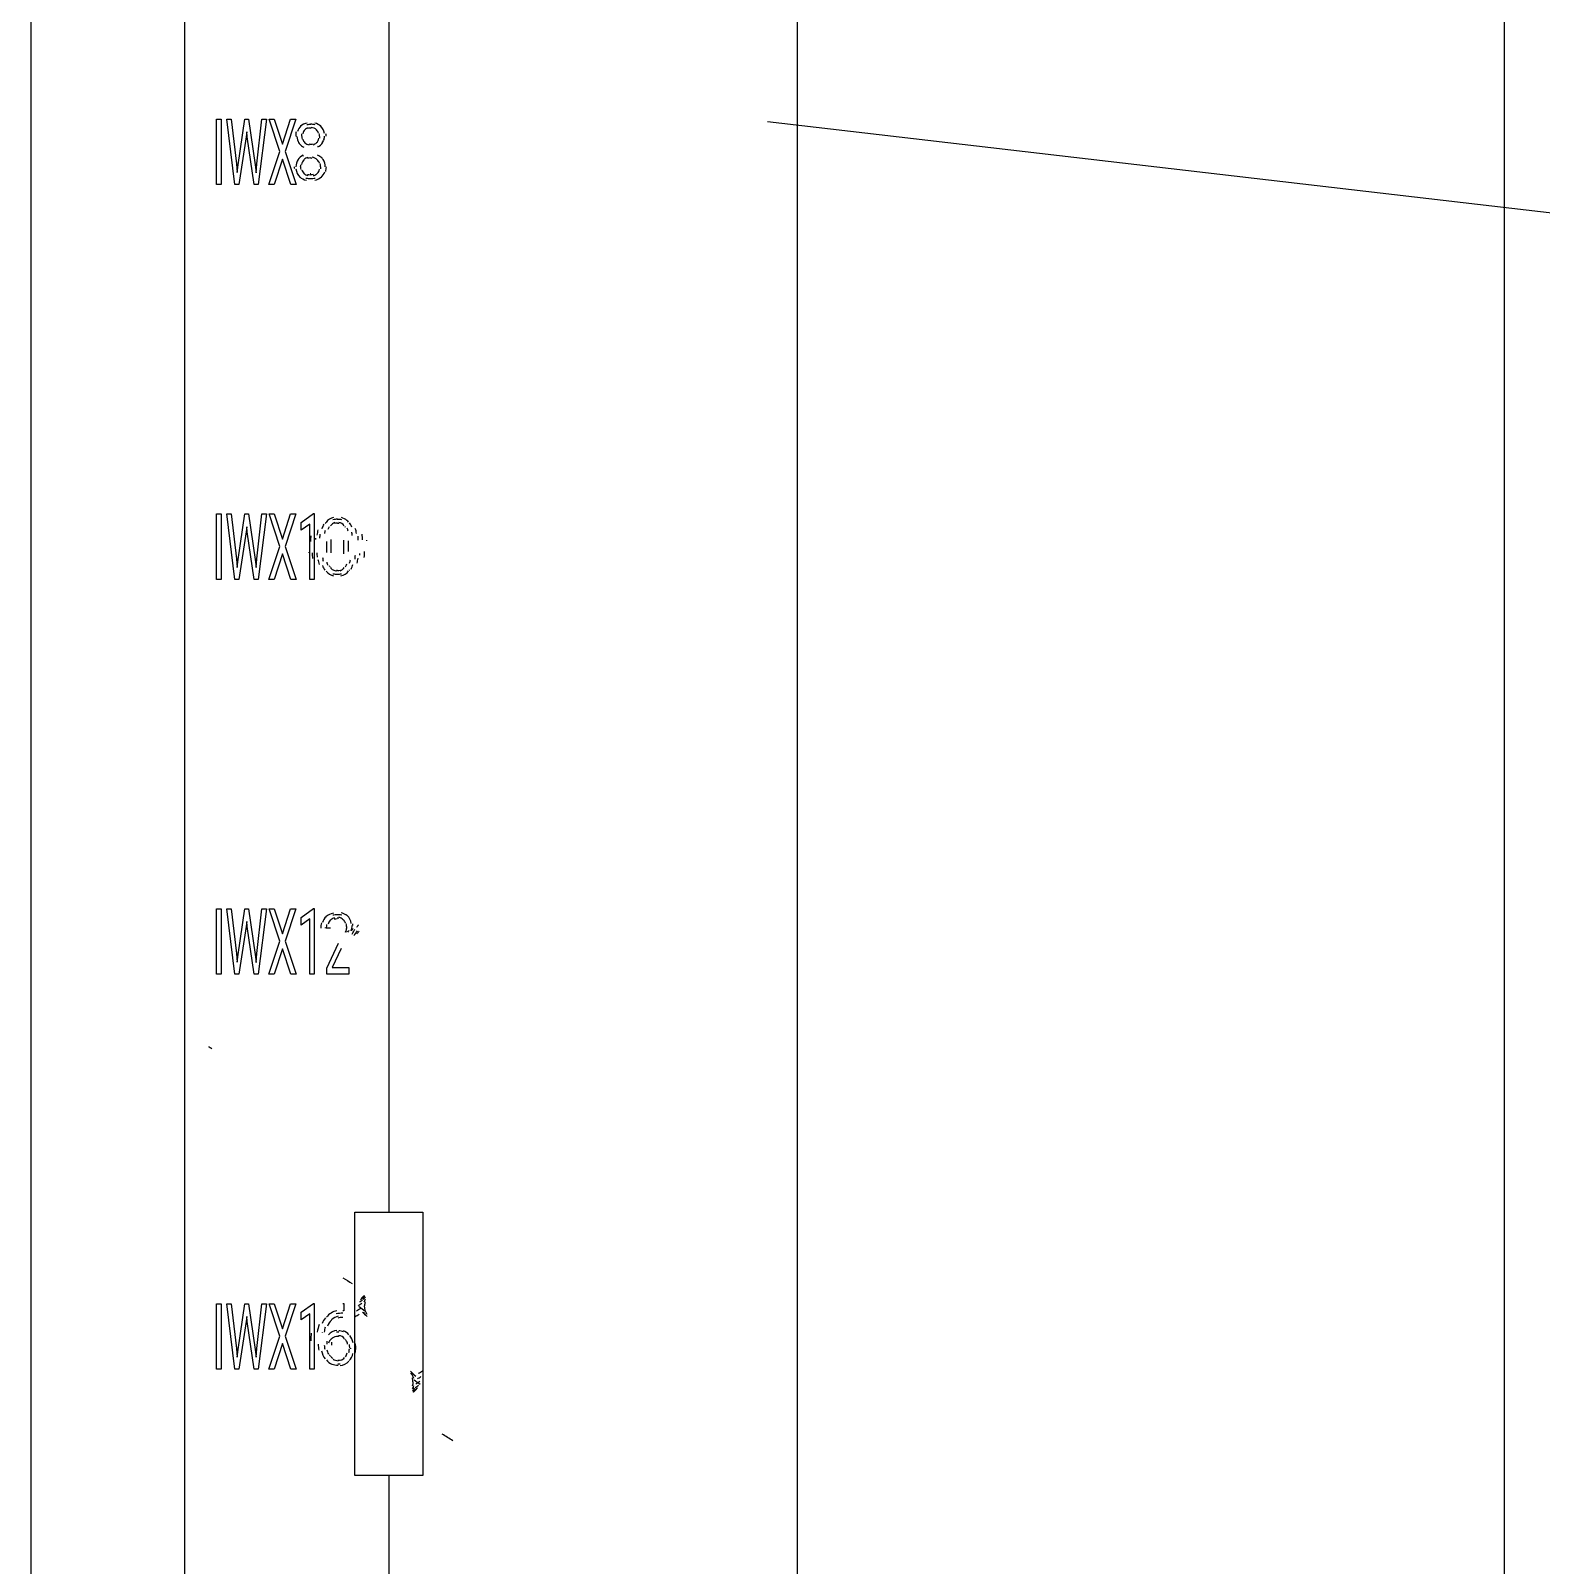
# Model space of a CAD drawing. Header units: millimetres. Extents: x 0 to 1000, y 0 to 1400.
# Drawn here: x 200 to 224.41, y 213.12 to 237.91 of the extents above; entities that cross this region are included whole.
import ezdxf

# ---------------------------------------------------------------- set-up
doc = ezdxf.new("R2010")
doc.units = ezdxf.units.MM

msp = doc.modelspace()

# ---------------------------------------------------------------- linework, layer by layer
at = {"layer": 'COMPONENT_DETAIL'}
for p, q in [((202.4896, 166.2923), (202.4896, 279.8565)), ((212.3814, 279.8565), (212.3814, 166.2923)), ((205.7869, 261.3544), (205.7869, 218.8209)), ((203.0033, 235.4264), (203.0033, 236.4839)), ((203.0033, 236.4839), (203.0754, 236.4839)), ((203.0754, 236.4839), (203.0754, 235.4264)), ((203.2987, 235.4264), (203.1666, 236.4839)), ((203.1666, 236.4839), (203.2387, 236.4839)), ((203.2387, 236.4839), (203.325, 235.7598)), ((203.3509, 235.746), (203.459, 236.4839)), ((203.459, 236.4839), (203.5198, 236.4839)), ((203.5198, 236.4839), (203.6253, 235.746)), ((203.6519, 235.7605), (203.7368, 236.4839)), ((203.8092, 236.4839), (203.6767, 235.4264)), ((203.7368, 236.4839), (203.8092, 236.4839)), ((204.0243, 235.9595), (203.8512, 236.4839)), ((203.8512, 236.4839), (203.9357, 236.4839)), ((203.9357, 236.4839), (204.0674, 236.0786)), ((204.0674, 236.0786), (204.1984, 236.4839)), ((204.2833, 236.4839), (204.1106, 235.9595)), ((204.1984, 236.4839), (204.2833, 236.4839)), ((203.4812, 236.197), (203.3644, 235.4264)), ((203.4898, 236.2776), (203.4812, 236.197)), ((203.4984, 236.197), (203.4898, 236.2776)), ((203.611, 235.4264), (203.4984, 236.197)), ((203.8471, 235.4264), (204.0243, 235.9595)), ((204.0674, 235.839), (203.9323, 235.4264)), ((204.2018, 235.4264), (204.0674, 235.839)), ((204.1106, 235.9595), (204.2874, 235.4264)), ((203.325, 235.7598), (203.3355, 235.6204)), ((203.3355, 235.6204), (203.3509, 235.746)), ((203.6253, 235.746), (203.6403, 235.6182)), ((203.6403, 235.6182), (203.6519, 235.7605)), ((203.0754, 235.4264), (203.0033, 235.4264)), ((203.3644, 235.4264), (203.2987, 235.4264)), ((203.6767, 235.4264), (203.611, 235.4264)), ((203.9323, 235.4264), (203.8471, 235.4264)), ((204.2874, 235.4264), (204.2018, 235.4264)), ((204.3714, 229.9644), (204.5703, 230.109)), ((204.5703, 230.109), (204.5812, 230.109)), ((204.5812, 230.109), (204.5812, 229.0464)), ((203.0033, 229.0464), (203.0033, 230.1039)), ((203.0033, 230.1039), (203.0753, 230.1039)), ((203.0753, 230.1039), (203.0753, 229.0464)), ((203.2987, 229.0464), (203.1665, 230.1039)), ((203.1665, 230.1039), (203.2386, 230.1039)), ((203.2386, 230.1039), (203.3249, 229.3798)), ((203.3508, 229.366), (203.4589, 230.1039)), ((203.4589, 230.1039), (203.5197, 230.1039)), ((203.4897, 229.8976), (203.4811, 229.817)), ((203.4983, 229.817), (203.4897, 229.8976)), ((203.5197, 230.1039), (203.6252, 229.366)), ((203.6519, 229.3805), (203.7367, 230.1039)), ((203.8091, 230.1039), (203.6766, 229.0464)), ((203.7367, 230.1039), (203.8091, 230.1039)), ((204.0242, 229.5795), (203.8512, 230.1039)), ((203.8512, 230.1039), (203.9356, 230.1039)), ((203.9356, 230.1039), (204.0674, 229.6986)), ((204.0674, 229.6986), (204.1984, 230.1039)), ((204.2832, 230.1039), (204.1105, 229.5795)), ((204.1984, 230.1039), (204.2832, 230.1039)), ((204.3714, 229.8424), (204.3714, 229.9644)), ((204.5114, 229.9419), (204.3714, 229.8424)), ((204.5114, 229.0464), (204.5114, 229.9419)), ((203.4811, 229.817), (203.3643, 229.0464)), ((203.6109, 229.0464), (203.4983, 229.817)), ((204.7824, 229.4793), (204.7824, 229.6587)), ((204.8518, 229.6914), (204.8518, 229.4764)), ((205.0579, 229.4611), (205.0579, 229.6812)), ((205.1273, 229.6717), (205.1273, 229.4974)), ((203.3249, 229.3798), (203.3354, 229.2403)), ((203.3354, 229.2403), (203.3508, 229.366)), ((203.6252, 229.366), (203.6402, 229.2382)), ((203.6402, 229.2382), (203.6519, 229.3805)), ((203.847, 229.0464), (204.0242, 229.5795)), ((204.0674, 229.4589), (203.9322, 229.0464)), ((204.2017, 229.0464), (204.0674, 229.4589)), ((204.1105, 229.5795), (204.2873, 229.0464)), ((203.0753, 229.0464), (203.0033, 229.0464)), ((203.3643, 229.0464), (203.2987, 229.0464)), ((203.6766, 229.0464), (203.6109, 229.0464)), ((203.9322, 229.0464), (203.847, 229.0464)), ((204.2873, 229.0464), (204.2017, 229.0464)), ((204.5812, 229.0464), (204.5114, 229.0464)), ((203.0033, 222.6664), (203.0033, 223.7239)), ((203.0033, 223.7239), (203.0753, 223.7239)), ((203.0753, 223.7239), (203.0753, 222.6664)), ((203.2987, 222.6664), (203.1665, 223.7239)), ((203.1665, 223.7239), (203.2386, 223.7239)), ((203.2386, 223.7239), (203.3249, 222.9998)), ((203.3508, 222.986), (203.4589, 223.7239)), ((203.4589, 223.7239), (203.5197, 223.7239)), ((203.5197, 223.7239), (203.6252, 222.986)), ((203.6519, 223.0005), (203.7367, 223.7239)), ((203.8091, 223.7239), (203.6766, 222.6664)), ((203.7367, 223.7239), (203.8091, 223.7239)), ((204.0242, 223.1995), (203.8512, 223.7239)), ((203.8512, 223.7239), (203.9356, 223.7239)), ((203.9356, 223.7239), (204.0674, 223.3186)), ((204.0674, 223.3186), (204.1984, 223.7239)), ((204.2832, 223.7239), (204.1105, 223.1995)), ((204.1984, 223.7239), (204.2832, 223.7239)), ((204.3714, 223.5844), (204.5703, 223.7289)), ((204.5703, 223.7289), (204.5812, 223.7289)), ((204.5812, 223.7289), (204.5812, 222.6664)), ((203.4811, 223.437), (203.3643, 222.6664)), ((203.4897, 223.5176), (203.4811, 223.437)), ((203.4983, 223.437), (203.4897, 223.5176)), ((203.6109, 222.6664), (203.4983, 223.437)), ((204.3714, 223.4624), (204.3714, 223.5844)), ((204.5114, 223.5619), (204.3714, 223.4624)), ((204.5114, 222.6664), (204.5114, 223.5619)), ((204.8436, 223.4123), (204.7741, 223.4123)), ((203.847, 222.6664), (204.0242, 223.1995)), ((204.1105, 223.1995), (204.2873, 222.6664)), ((204.7846, 222.763), (204.9738, 223.1697)), ((203.3249, 222.9998), (203.3354, 222.8603)), ((203.3354, 222.8603), (203.3508, 222.986)), ((203.6252, 222.986), (203.6402, 222.8581)), ((203.6402, 222.8581), (203.6519, 223.0005)), ((204.0674, 223.0789), (203.9322, 222.6664)), ((204.2017, 222.6664), (204.0674, 223.0789)), ((205.0147, 223.0833), (204.8683, 222.7761)), ((204.7846, 222.6664), (204.7846, 222.763)), ((204.8683, 222.7761), (205.1427, 222.7761)), ((205.1427, 222.7761), (205.1427, 222.6664)), ((203.0753, 222.6664), (203.0033, 222.6664)), ((203.3643, 222.6664), (203.2987, 222.6664)), ((203.6766, 222.6664), (203.6109, 222.6664)), ((203.9322, 222.6664), (203.847, 222.6664)), ((204.2873, 222.6664), (204.2017, 222.6664)), ((204.5812, 222.6664), (204.5114, 222.6664)), ((205.1427, 222.6664), (204.7846, 222.6664)), ((205.2373, 218.821), (206.3364, 218.821)), ((205.2373, 214.5676), (205.2373, 218.821)), ((206.3364, 218.821), (206.3364, 214.5676)), ((203.0033, 216.2864), (203.0033, 217.3438)), ((203.0033, 217.3438), (203.0753, 217.3438)), ((203.0753, 217.3438), (203.0753, 216.2864)), ((203.2987, 216.2864), (203.1665, 217.3438)), ((203.1665, 217.3438), (203.2386, 217.3438)), ((203.2386, 217.3438), (203.3249, 216.6198)), ((203.3508, 216.606), (203.4589, 217.3438)), ((203.4589, 217.3438), (203.5197, 217.3438)), ((203.5197, 217.3438), (203.6252, 216.606)), ((203.6519, 216.6205), (203.7367, 217.3438)), ((203.8091, 217.3438), (203.6766, 216.2864)), ((203.7367, 217.3438), (203.8091, 217.3438)), ((204.0242, 216.8195), (203.8512, 217.3438)), ((203.8512, 217.3438), (203.9356, 217.3438)), ((203.9356, 217.3438), (204.0674, 216.9386)), ((204.0674, 216.9386), (204.1984, 217.3438)), ((204.2832, 217.3438), (204.1105, 216.8195)), ((204.1984, 217.3438), (204.2832, 217.3438)), ((204.3714, 217.2044), (204.5703, 217.3489)), ((204.5703, 217.3489), (204.5812, 217.3489)), ((204.5812, 217.3489), (204.5812, 216.2864)), ((205.0571, 217.2305), (205.0444, 217.2305)), ((205.0448, 217.3446), (205.0571, 217.3446)), ((205.0571, 217.3446), (205.0571, 217.2305)), ((203.4811, 217.057), (203.3643, 216.2864)), ((203.4897, 217.1376), (203.4811, 217.057)), ((203.4983, 217.057), (203.4897, 217.1376)), ((203.6109, 216.2864), (203.4983, 217.057)), ((204.3714, 217.0824), (204.3714, 217.2044)), ((204.5114, 217.1819), (204.3714, 217.0824)), ((204.5114, 216.2864), (204.5114, 217.1819)), ((203.847, 216.2864), (204.0242, 216.8195)), ((204.1105, 216.8195), (204.2873, 216.2864)), ((204.7888, 216.6888), (204.7888, 216.7403)), ((204.8586, 216.7229), (204.8586, 216.6735)), ((203.3249, 216.6198), (203.3354, 216.4803)), ((203.3354, 216.4803), (203.3508, 216.606)), ((203.6252, 216.606), (203.6402, 216.4781)), ((203.6402, 216.4781), (203.6519, 216.6205)), ((204.0674, 216.6989), (203.9322, 216.2864)), ((204.2017, 216.2864), (204.0674, 216.6989)), ((203.0753, 216.2864), (203.0033, 216.2864)), ((203.3643, 216.2864), (203.2987, 216.2864)), ((203.6766, 216.2864), (203.6109, 216.2864)), ((203.9322, 216.2864), (203.847, 216.2864)), ((204.2873, 216.2864), (204.2017, 216.2864)), ((204.5812, 216.2864), (204.5114, 216.2864)), ((206.3364, 214.5676), (205.2373, 214.5676)), ((205.7869, 214.5676), (205.7869, 172.0342))]:
    msp.add_line(p, q, dxfattribs=at)
for centre, radius, start, end in [((204.4946, 236.2329), 0.1917, 132.2456, 164.5091), ((204.508, 236.2035), 0.2214, 100.7054, 132.1386), ((204.5171, 236.2244), 0.1236, 135.3052, 168.9884), ((204.5161, 236.2257), 0.1219, 105.9233, 135.1661), ((204.5223, 236.0789), 0.3182, 89.673, 101.2452), ((204.5225, 236.18), 0.1578, 89.4777, 105.7297), ((204.5252, 236.0947), 0.3062, 76.2877, 90.4586), ((204.5235, 236.164), 0.1699, 86.9834, 90.0192), ((204.527, 236.2193), 0.1278, 44.3958, 88.2499), ((204.5395, 236.2052), 0.2198, 47.8241, 76.4266), ((204.5278, 236.2193), 0.1269, 16.3252, 44.7914), ((204.5499, 236.2287), 0.1963, 6.9168, 47.6262), ((204.5366, 236.211), 0.2555, 164.6186, 180.5293), ((204.5169, 236.2079), 0.2267, 179.9991, 181.1691), ((204.4905, 236.2037), 0.1879, 180.4316, 213.2715), ((204.4995, 236.2155), 0.2038, 213.3437, 222.6274), ((204.5052, 236.2278), 0.2164, 222.955, 244.137), ((204.5558, 236.2072), 0.1818, 168.3802, 180.3602), ((204.5451, 236.2038), 0.1661, 179.5033, 194.9126), ((204.5178, 236.1899), 0.1246, 194.9721, 224.1944), ((204.5164, 236.1878), 0.1221, 224.2962, 262.0157), ((204.5231, 236.254), 0.1732, 261.1246, 270.1963), ((204.5245, 236.237), 0.1604, 269.4827, 285.0987), ((204.5317, 236.1847), 0.1193, 285.1585, 315.9485), ((204.5275, 236.1921), 0.1276, 316.0414, 351.9161), ((204.5422, 236.226), 0.2142, 296.7588, 325.7536), ((204.5055, 236.2076), 0.1607, 359.479, 16.0678), ((204.4933, 236.2049), 0.1787, 351.1058, 0.1939), ((204.5605, 236.2015), 0.1817, 325.8415, 338.4794), ((204.5526, 236.2056), 0.1936, 338.8763, 0.5167), ((204.4944, 236.2089), 0.2789, 359.8416, 7.9697), ((204.4888, 235.7148), 0.2041, 145.6796, 180.626), ((204.4964, 235.7045), 0.2178, 115.5538, 145.6416), ((204.5157, 235.7296), 0.1407, 135.34, 172.1044), ((204.5123, 235.6493), 0.2656, 113.2433, 116.2058), ((204.5134, 235.7336), 0.1362, 104.8857, 135.2446), ((204.5216, 235.673), 0.1837, 89.4956, 104.8581), ((204.5231, 235.6519), 0.1997, 82.2613, 90.1434), ((204.5298, 235.7244), 0.1439, 45.303, 83.1921), ((204.5323, 235.7286), 0.139, 17.2921, 45.4631), ((204.5408, 235.6771), 0.2413, 47.9007, 67.1949), ((204.5286, 236.2705), 0.2534, 296.0928, 297.3613), ((204.55, 235.6994), 0.2198, 35.2364, 47.5511), ((204.5622, 235.7152), 0.1982, 359.276, 35.4014), ((204.5438, 235.7114), 0.2848, 179.9316, 185.3254), ((204.4894, 235.6954), 0.2043, 184.0105, 228.5071), ((204.5534, 235.7156), 0.197, 171.2646, 180.1864), ((204.5455, 235.7127), 0.1854, 179.5155, 193.6464), ((204.5074, 235.6939), 0.1277, 193.354, 225.8259), ((204.5093, 235.7003), 0.1331, 226.4181, 255.8552), ((204.5213, 235.785), 0.1997, 255.4654, 268.7987), ((204.5235, 235.8607), 0.2572, 268.3449, 270.0095), ((204.5245, 235.7989), 0.2103, 269.576, 282.082), ((204.5351, 235.709), 0.1404, 281.752, 306.6056), ((204.5397, 235.6944), 0.1275, 307.1346, 314.0278), ((204.538, 235.6968), 0.1305, 314.2552, 350.1694), ((204.5104, 235.717), 0.1723, 359.4454, 16.9257), ((204.4982, 235.7135), 0.1902, 349.4141, 0.2933), ((204.5613, 235.6905), 0.1978, 310.8497, 342.7449), ((204.5274, 235.7085), 0.2493, 343.1293, 0.5776), ((204.5039, 235.7291), 0.2375, 228.7554, 257.8485), ((204.5217, 235.8741), 0.3506, 257.4586, 270.4286), ((204.5251, 235.874), 0.3505, 269.6192, 281.979), ((204.5417, 235.7336), 0.2413, 281.5473, 310.917), ((204.9935, 229.7851), 0.2998, 148.7922, 164.5682), ((204.9491, 229.833), 0.2252, 144.5884, 148.1162), ((204.933, 229.8548), 0.1964, 101.644, 144.5143), ((204.9946, 229.7958), 0.2005, 149.4208, 163.6283), ((204.9449, 229.8536), 0.1154, 105.7981, 149.7388), ((204.9529, 229.702), 0.3158, 89.5283, 102.582), ((204.9535, 229.7933), 0.1628, 89.3804, 105.6764), ((204.9566, 229.6985), 0.3185, 77.0438, 90.5082), ((204.9551, 229.77), 0.1805, 81.1057, 90.2187), ((204.9636, 229.8499), 0.1188, 30.7408, 82.4658), ((204.9754, 229.847), 0.2025, 48.2778, 77.4996), ((204.939, 229.8188), 0.1618, 24.2875, 31.3934), ((204.9788, 229.8587), 0.1926, 36.3142, 47.6307), ((204.8842, 229.7739), 0.2492, 12.0807, 23.8171), ((204.9382, 229.8058), 0.2644, 18.2931, 35.677), ((204.8193, 229.7268), 0.4488, 8.0247, 18.5606), ((205.3407, 229.663), 0.8194, 173.7674, 180.2316), ((205.3887, 229.6824), 0.7879, 177.8639, 179.5036), ((205.1296, 229.7092), 0.5076, 164.3059, 173.9001), ((205.2466, 229.6954), 0.5791, 172.0258, 178.0705), ((205.0924, 229.7381), 0.3505, 163.3765, 172.1411), ((204.7554, 229.7184), 0.4427, 4.8365, 12.2906), ((204.5587, 229.6844), 0.7326, 359.8093, 4.9408), ((204.6248, 229.6712), 0.7374, 1.1275, 8.1718), ((204.4732, 229.6597), 0.96, 0.5433, 1.3867), ((205.4103, 229.495), 0.9215, 180.7435, 181.1522), ((205.2836, 229.4858), 0.7355, 180.8977, 188.0055), ((205.3381, 229.4731), 0.7135, 179.7996, 185.2461), ((205.0986, 229.4341), 0.4612, 187.8816, 198.2347), ((205.1491, 229.4385), 0.435, 185.1412, 193.0082), ((204.8168, 229.4134), 0.351, 343.0498, 351.9392), ((204.6548, 229.4597), 0.5914, 351.8072, 357.7958), ((204.7718, 229.4462), 0.5198, 344.4935, 353.9764), ((204.5038, 229.4748), 0.8132, 357.5871, 359.2682), ((204.555, 229.493), 0.8399, 353.8441, 0.2288), ((204.9825, 229.3583), 0.2814, 197.9695, 215.2623), ((204.9348, 229.2963), 0.1971, 215.8618, 257.2788), ((205.0256, 229.382), 0.2488, 192.7897, 205.2507), ((204.9767, 229.3397), 0.1702, 205.8002, 211.2546), ((204.9522, 229.308), 0.127, 210.379, 238.4008), ((204.9536, 229.4363), 0.3067, 256.6229, 270.5105), ((204.9513, 229.3122), 0.1291, 239.6522, 265.9794), ((204.9553, 229.373), 0.1755, 265.1324, 270.0603), ((204.9569, 229.4472), 0.315, 269.5979, 281.6733), ((204.9566, 229.3437), 0.1533, 269.3314, 287.218), ((204.9631, 229.2982), 0.1176, 287.7958, 329.0809), ((204.9757, 229.2961), 0.1972, 280.5802, 324.9173), ((204.9183, 229.3522), 0.195, 328.6635, 343.3325), ((204.958, 229.32), 0.2289, 324.9361, 328.6153), ((204.9117, 229.3692), 0.3064, 329.2804, 344.7473), ((204.9643, 223.4159), 0.279, 163.2878, 180.5582), ((204.9268, 223.4358), 0.222, 133.4541, 162.9471), ((205.0299, 223.4123), 0.2734, 178.4391, 180.0084), ((204.9351, 223.4187), 0.2399, 100.787, 133.4382), ((204.9893, 223.4166), 0.2138, 165.9091, 178.8685), ((204.9423, 223.441), 0.1424, 136.1757, 166.3673), ((204.9366, 223.4497), 0.1318, 129.7286, 135.7539), ((204.9403, 223.4385), 0.1418, 102.1738, 129.2061), ((204.9514, 223.2786), 0.3487, 89.6607, 101.3702), ((204.9516, 223.3453), 0.2144, 89.5461, 102.5418), ((204.9545, 223.2841), 0.3445, 78.2173, 90.4129), ((204.9531, 223.3939), 0.1776, 82.1602, 90.1506), ((204.9594, 223.4605), 0.1263, 43.4417, 83.1661), ((204.9711, 223.431), 0.2305, 55.9269, 78.4888), ((204.9558, 223.4535), 0.1338, 16.1713, 43.5286), ((204.9159, 223.4418), 0.1937, 331.4255, 352.9366), ((204.9321, 223.4412), 0.1698, 359.4863, 15.9343), ((204.9803, 223.4616), 0.2037, 47.9298, 55.4049), ((204.9222, 223.4391), 0.1842, 353.2258, 0.0166), ((204.985, 223.471), 0.1938, 4.3348, 48.056), ((204.9539, 223.4607), 0.2403, 337.8914, 358.9968), ((204.9338, 223.4556), 0.2696, 359.9252, 5.5972), ((204.3434, 224.2484), 1.235, 318.5133, 320.7829), ((204.8693, 223.4884), 0.2707, 328.8295, 331.7891), ((204.7736, 223.6025), 0.4356, 323.8963, 328.6419), ((204.5905, 223.8593), 0.7675, 320.7373, 323.9739), ((204.8271, 223.5553), 0.4397, 326.9133, 338.3508), ((204.6408, 223.7863), 0.7644, 319.6472, 327.096), ((204.4616, 224.0723), 1.1052, 317.2588, 319.9046), ((211.9065, 236.4567), 17.4724, 238.8607, 239.0711), ((206.9424, 220.5999), 3.4123, 236.2233, 239.1315), ((206.0246, 216.7545), 0.9593, 131.8616, 135.4169), ((205.9154, 216.962), 0.7348, 135.3894, 139.9687), ((205.8187, 217.1186), 0.5497, 139.9302, 145.926), ((205.0167, 216.9291), 0.3094, 102.8716, 140.8565), ((206.6302, 215.2155), 2.428, 122.3408, 124.1947), ((206.4474, 215.7352), 1.9514, 124.1856, 126.4339), ((206.1813, 218.3923), 1.3997, 231.3956, 236.1256), ((206.2871, 216.1554), 1.5553, 126.4327, 128.8877), ((206.148, 216.4884), 1.2305, 128.8749, 131.8727), ((205.7372, 217.2247), 0.4055, 145.8787, 153.8146), ((205.674, 217.2845), 0.3023, 153.7706, 164.3485), ((205.6407, 217.3137), 0.2511, 180.9499, 213.8112), ((205.6319, 217.3072), 0.2382, 164.322, 179.8083), ((205.1501, 216.8082), 0.5266, 157.9802, 171.6247), ((205.0467, 216.888), 0.3632, 141.4299, 157.8541), ((205.1136, 216.8467), 0.3735, 161.2851, 174.2074), ((205.0363, 216.8995), 0.2533, 134.5304, 161.621), ((205.0287, 216.9093), 0.2402, 104.2856, 133.863), ((205.0469, 216.7085), 0.4824, 90.3778, 103.5868), ((205.0468, 216.7786), 0.3428, 90.6001, 104.5147), ((206.8157, 214.65), 2.9361, 120.9443, 122.3518), ((205.9143, 217.7469), 0.7727, 224.1376, 231.4508), ((205.7553, 217.45), 0.4484, 212.8271, 224.2585), ((205.3555, 216.7464), 0.8317, 171.4524, 180.3159), ((205.1796, 216.8291), 0.4713, 173.7818, 174.9252), ((204.9667, 216.7041), 0.208, 95.8332, 138.9954), ((204.9596, 216.6528), 0.1575, 145.2975, 160.2661), ((204.9678, 216.6398), 0.173, 124.9742, 144.896), ((204.9657, 216.6538), 0.1626, 89.8751, 126.2072), ((204.9771, 216.5885), 0.2969, 89.8756, 97.0541), ((204.966, 216.6557), 0.1611, 85.015, 90.0508), ((204.9794, 216.6641), 0.2396, 71.6407, 90.6241), ((204.9692, 216.701), 0.1265, 36.825, 85.7417), ((204.9864, 216.7142), 0.2003, 39.6368, 71.0191), ((204.9495, 216.6665), 0.1653, 32.3029, 38.0821), ((204.9351, 216.6514), 0.1894, 11.0483, 31.8146), ((204.9566, 216.6645), 0.258, 10.6588, 39.9045), ((205.0946, 216.685), 0.4488, 179.6345, 191.7837), ((205.0041, 216.6457), 0.3127, 191.4115, 218.6078), ((205.1032, 216.6706), 0.359, 179.6512, 190.2856), ((205.024, 216.6417), 0.2408, 190.0945, 207.51), ((204.9976, 216.6174), 0.1978, 207.9585, 216.3254), ((204.9817, 216.5921), 0.1677, 215.7661, 232.5457), ((204.9703, 216.5495), 0.1255, 289.1832, 322.9685), ((204.9417, 216.5931), 0.1789, 322.6007, 346.5183), ((204.8876, 216.6198), 0.2608, 346.2585, 358.774), ((204.9604, 216.5914), 0.2517, 318.1409, 347.6118), ((204.8754, 216.6273), 0.2788, 359.6211, 11.284), ((204.8398, 216.6248), 0.3311, 358.3758, 0.0082), ((204.8824, 216.6277), 0.3693, 347.2486, 0.4371), ((204.8843, 216.6341), 0.3666, 359.6828, 11.1327), ((204.963, 216.5791), 0.234, 218.1666, 245.878), ((204.9627, 216.592), 0.2428, 246.9139, 270.7437), ((204.9638, 216.5481), 0.1253, 232.8006, 270.6605), ((204.966, 216.5811), 0.1502, 269.3551, 288.4746), ((204.9652, 216.6847), 0.3131, 269.8873, 276.7916), ((204.9756, 216.5672), 0.2229, 275.6342, 317.8247), ((205.7844, 215.8834), 0.5135, 36.2174, 46.4091), ((205.9026, 216.048), 0.2998, 17.4004, 36.549), ((205.6049, 215.5216), 0.8939, 46.3042, 52.8597), ((204.7597, 218.7336), 2.9316, 300.9435, 302.3758), ((205.95, 216.08), 0.2262, 0.0677, 16.7951), ((205.8971, 216.106), 0.3064, 333.2506, 343.8466), ((205.9413, 216.0815), 0.239, 343.8035, 359.7912), ((205.8332, 216.1677), 0.4112, 325.6601, 333.3123), ((205.2831, 214.7014), 1.6749, 52.8289, 57.079), ((205.4195, 216.9144), 1.2446, 308.7231, 311.7471), ((205.2723, 217.2691), 1.5896, 306.1165, 308.73), ((205.1049, 217.7122), 2.0058, 303.9559, 306.1266), ((204.934, 218.2019), 2.454, 302.3733, 303.9712), ((205.752, 216.2744), 0.5553, 319.7561, 325.6976), ((205.6573, 216.4286), 0.7369, 315.4578, 319.8038), ((205.5478, 216.6366), 0.962, 311.7299, 315.4671), ((203.9423, 210.6577), 5.3186, 57.2421, 59.4063)]:
    msp.add_arc(centre, radius, start, end, dxfattribs=at)
at = {"layer": 'COMPONENT_OUTLINE'}
for p, q in [((200, 307.875), (200, 165)), ((223.813, 165), (223.813, 307.875))]:
    msp.add_line(p, q, dxfattribs=at)
at = {"layer": 'WIRE'}
msp.add_line((416.9065, 212.625), (211.9065, 236.4375), dxfattribs=at)

doc.saveas('drawing.dxf')
